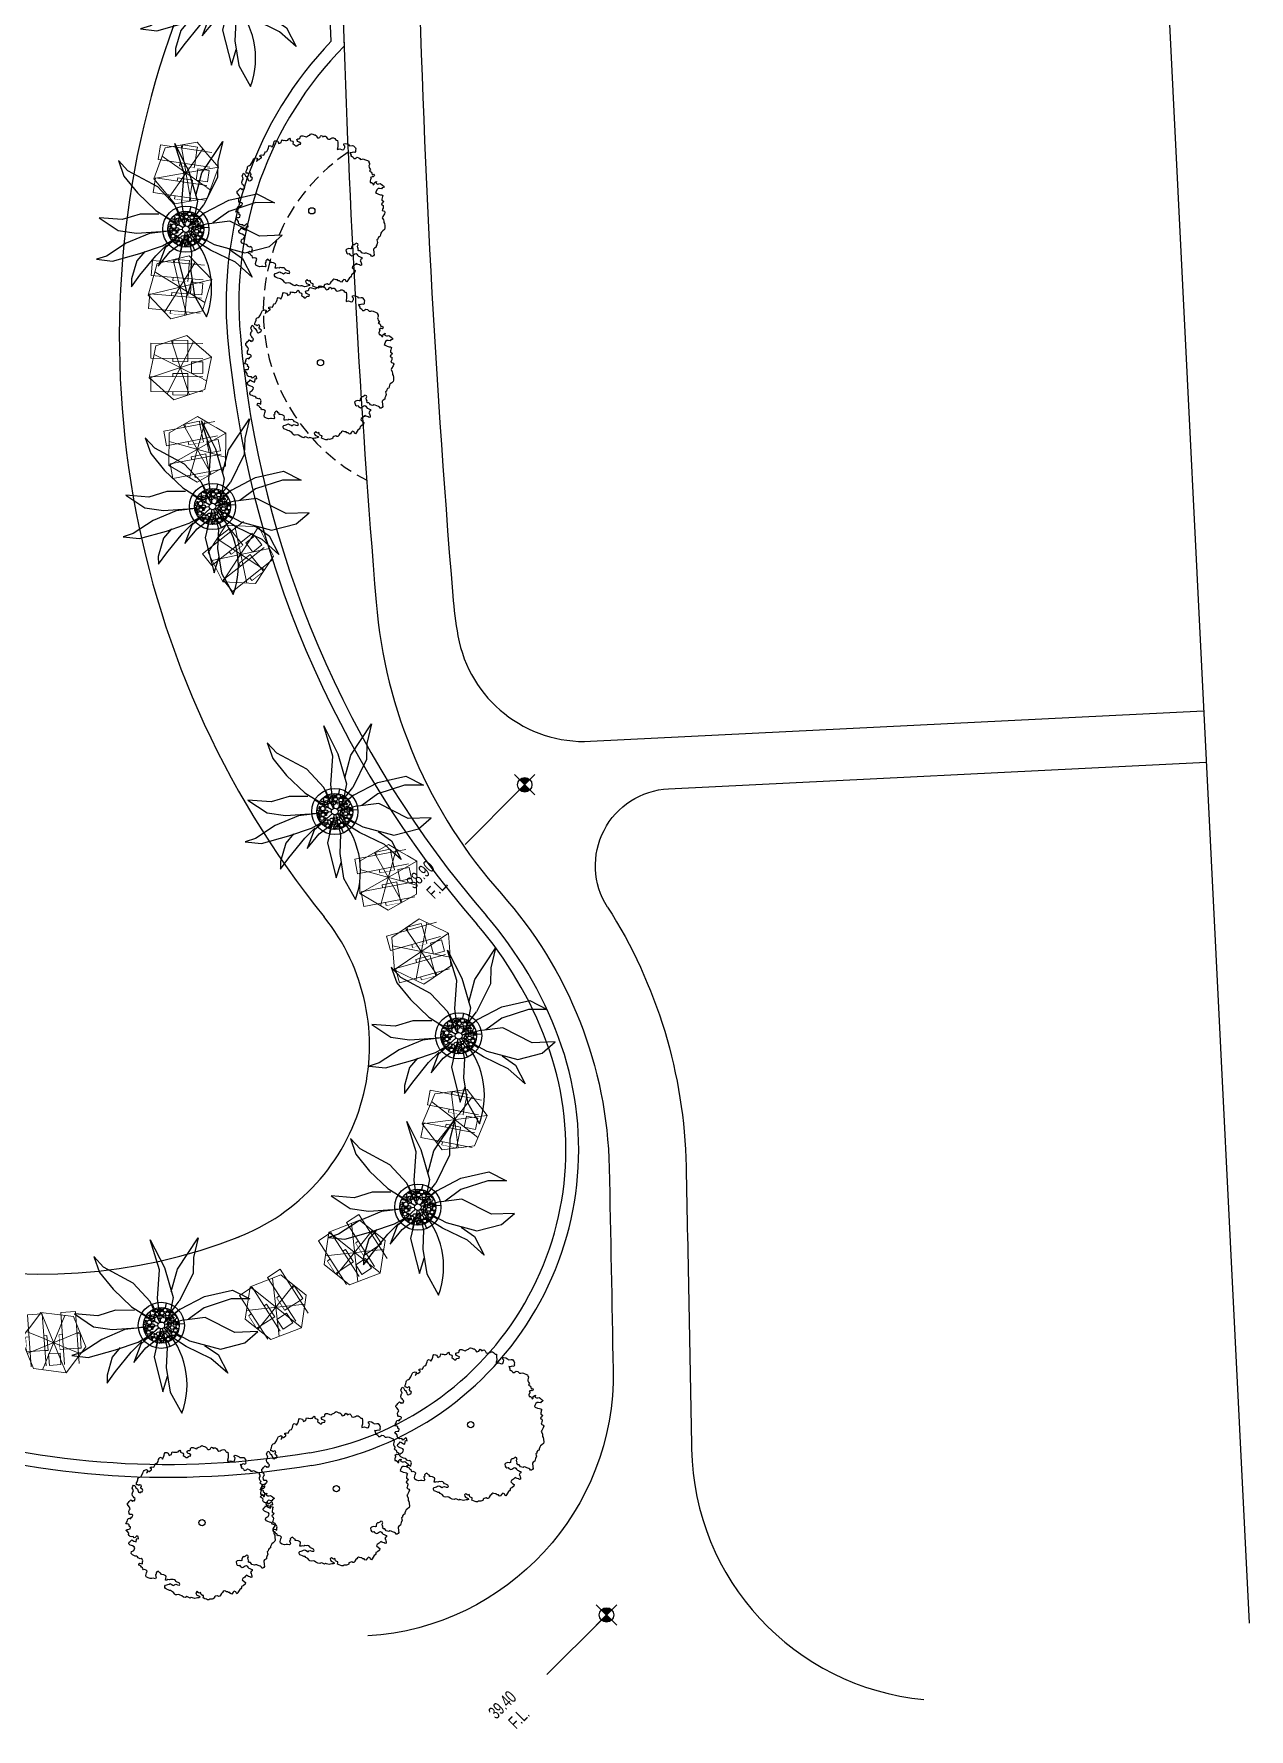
# Model space of a CAD drawing. Extents: x 309418 to 1212698, y 3438380 to 6877191.
# Drawn here: x 606459.2 to 606506.6, y 3438816.3 to 3438882.4 of the extents above; entities that cross this region are included whole.
import ezdxf
from ezdxf.enums import TextEntityAlignment as Align

# ---------------------------------------------------------------- set-up
doc = ezdxf.new("R2010")
doc.units = 0
doc.header["$MEASUREMENT"] = 0
doc.set_wipeout_variables(frame=1)
doc.linetypes.add('DASHED', pattern=[0.75, 0.5, -0.25])
for name, color, linetype in [('CR-GL$0$CR-SW', 4, 'Continuous'), ('Draft _ Lines', 20, 'Continuous'), ('DRAFT LINES', 32, 'Continuous'), ('LA-GNRL-NOTES-Text-03', 240, 'Continuous'), ('LA-HARD-PAVE-HATCH-MARBLE-TYPE (PV - MT-BG-01-AN - RA- ∅ - 01)', 227, 'Continuous'), ('LA-HARD-PAVE-HATCH-WOOD-TYPE( PV - WO-DW-01-∅ - ∅-∅ - 04)', 17, 'Continuous'), ('LA-HARD-PAVE-LINE-01', 30, 'Continuous'), ('LA-PLNT-PALMS', 251, 'Continuous'), ('LA-PLNT-TREE-TRUNK', 52, 'Continuous'), ('LA-RC WALL', 5, 'Continuous'), ('Tree-Delonix regia', 71, 'Continuous')]:
    doc.layers.add(name, color=color, linetype=linetype)
doc.layers.add('HW-LA-SF-LOUNGE CHAIRS', color=215, linetype='Continuous', lineweight=0)
doc.layers.add('L-CON-SF-CABANA', color=215, linetype='Continuous', lineweight=0)
doc.layers.add('LA-GRAD-Spot Levels', color=7, linetype='Continuous', true_color=0xa50029)
doc.styles.add('TXT- (3)', font='gh-general font.shx', dxfattribs={"width": 0.7})

# ---------------------------------------------------------------- blocks, each defined once
blk = doc.blocks.new('Lounge 1')
at = {"lineweight": 13, "extrusion": (0, 0, -1)}
blk.add_line((0.411, 1.439), (0.411, 0.859), dxfattribs=at)
blk.add_wipeout([(0.29, 0.859), (0.29, 0), (-0.29, 0), (-0.29, 0.859), (-0.411, 0.859), (-0.411, 1.439), (-0.29, 1.439), (-0.29, 2.03), (0.29, 2.03), (0.29, 1.439), (0.411, 1.439), (0.411, 0.859)])
at = {"extrusion": (0, 0, -1)}
for p, q in [((-0.29, 2.03), (-0.29, 0)), ((0.29, 2.03), (0.29, 0)), ((0.29, 0), (-0.29, 0))]:
    blk.add_line(p, q, dxfattribs=at)
at = {"lineweight": 13, "extrusion": (0, 0, -1)}
for p, q in [((-0.29, 1.439), (-0.411, 1.439)), ((-0.411, 1.439), (-0.411, 0.859)), ((0.411, 1.439), (0.29, 1.439)), ((-0.29, 0.859), (-0.411, 0.859)), ((0.411, 0.859), (0.29, 0.859))]:
    blk.add_line(p, q, dxfattribs=at)
blk.add_lwpolyline([(0.29, 1.439), (-0.29, 1.439)])
blk = doc.blocks.new('umbrella')
blk.add_lwpolyline([(-0.328, 1.236), (-1.23, 0.331), (-0.897, -0.902), (0.338, -1.231), (1.239, -0.326), (0.907, 0.907)], close=True)
for points in [[(0.329, -1.229), (-0.331, 1.235)], [(1.074, 0.287), (-1.064, -0.282)]]:
    blk.add_lwpolyline(points)
at = {"layer": 'L-CON-SF-CABANA', "extrusion": (0, 0, -1)}
for p, q in [((0.575, 0.995), (-0.571, -0.989)), ((-0.987, 0.575), (0.996, -0.57))]:
    blk.add_line(p, q, dxfattribs=at)
blk = doc.blocks.new('LA-SIDE TABLE-0')
at = {"layer": 'HW-LA-SF-LOUNGE CHAIRS'}
blk.add_lwpolyline([(-0.161, 0.157), (0.161, -0.157), (-0.153, -0.479), (-0.475, -0.166)], close=True, dxfattribs=at)
blk = doc.blocks.new('*U468')
at = {"layer": 'HW-LA-SF-LOUNGE CHAIRS', "rotation": 86.93205961759354}
for p in [(1.189, 0.589), (1.119, -0.709)]:
    blk.add_blockref('Lounge 1', p, dxfattribs=at)
at = {"rotation": 131.1423314567318}
blk.add_blockref('LA-SIDE TABLE-0', (-0.873, 0.049), dxfattribs=at)
at = {"layer": 'HW-LA-SF-LOUNGE CHAIRS', "rotation": 90.44105289541272}
blk.add_blockref('umbrella', (0.006, 0.002), dxfattribs=at)
blk = doc.blocks.new('*U469')
at = {"layer": 'HW-LA-SF-LOUNGE CHAIRS', "rotation": 115.6356409166913}
blk.add_blockref('Lounge 1', (0.76, 1.088), dxfattribs=at)
blk.add_blockref('Lounge 1', (1.322, -0.084), dxfattribs=at)
at = {"rotation": 159.8459127558296}
blk.add_blockref('LA-SIDE TABLE-0', (-0.789, -0.377), dxfattribs=at)
at = {"layer": 'HW-LA-SF-LOUNGE CHAIRS', "rotation": 119.1446341945105}
blk.add_blockref('umbrella', (0.005, 0.004), dxfattribs=at)
blk = doc.blocks.new('*U470')
at = {"layer": 'HW-LA-SF-LOUNGE CHAIRS', "rotation": 115.6356409166913}
blk.add_blockref('Lounge 1', (0.76, 1.088), dxfattribs=at)
blk.add_blockref('Lounge 1', (1.322, -0.084), dxfattribs=at)
at = {"rotation": 159.8459127558296}
blk.add_blockref('LA-SIDE TABLE-0', (-0.789, -0.377), dxfattribs=at)
at = {"layer": 'HW-LA-SF-LOUNGE CHAIRS', "rotation": 119.1446341945105}
blk.add_blockref('umbrella', (0.005, 0.004), dxfattribs=at)
blk = doc.blocks.new('*U473')
at = {"layer": 'HW-LA-SF-LOUNGE CHAIRS', "rotation": 183.8388536765383}
for p in [(-0.728, 1.109), (0.569, 1.196)]:
    blk.add_blockref('Lounge 1', p, dxfattribs=at)
at = {"rotation": 228.0491255156765}
blk.add_blockref('LA-SIDE TABLE-0', (0.057, -0.873), dxfattribs=at)
at = {"layer": 'HW-LA-SF-LOUNGE CHAIRS', "rotation": 187.3478469543574}
blk.add_blockref('umbrella', (-0.002, 0.006), dxfattribs=at)
blk = doc.blocks.new('*U475')
at = {"layer": 'HW-LA-SF-LOUNGE CHAIRS', "rotation": 167.9711719905182}
blk.add_blockref('Lounge 1', (-0.397, 1.266), dxfattribs=at)
blk.add_blockref('Lounge 1', (0.875, 0.995), dxfattribs=at)
at = {"rotation": 212.1814438296564}
blk.add_blockref('LA-SIDE TABLE-0', (-0.184, -0.855), dxfattribs=at)
at = {"layer": 'HW-LA-SF-LOUNGE CHAIRS', "rotation": 171.4801652683373}
blk.add_blockref('umbrella', (-0.001, 0.006), dxfattribs=at)
blk = doc.blocks.new('*U476')
at = {"layer": 'HW-LA-SF-LOUNGE CHAIRS', "rotation": 188.4490214239749}
blk.add_blockref('Lounge 1', (-0.815, 1.047), dxfattribs=at)
blk.add_blockref('Lounge 1', (0.471, 1.238), dxfattribs=at)
at = {"rotation": 232.6592932631131}
blk.add_blockref('LA-SIDE TABLE-0', (0.127, -0.865), dxfattribs=at)
at = {"layer": 'HW-LA-SF-LOUNGE CHAIRS', "rotation": 191.9580147017941}
blk.add_blockref('umbrella', (-0.003, 0.006), dxfattribs=at)
blk = doc.blocks.new('*U477')
at = {"layer": 'HW-LA-SF-LOUNGE CHAIRS', "rotation": 161.7022054755945}
blk.add_blockref('Lounge 1', (-0.256, 1.302), dxfattribs=at)
blk.add_blockref('Lounge 1', (0.978, 0.894), dxfattribs=at)
at = {"rotation": 205.9124773147327}
blk.add_blockref('LA-SIDE TABLE-0', (-0.276, -0.83), dxfattribs=at)
at = {"layer": 'HW-LA-SF-LOUNGE CHAIRS', "rotation": 165.2111987534137}
blk.add_blockref('umbrella', (0, 0.006), dxfattribs=at)
blk = doc.blocks.new('GH-B-LA-PL-PALM')
for p, q in [((-1.517, 2.964), (-2.174, 3.082)), ((-2.174, 3.082), (-1.583, 2.408)), ((-0.725, 2.373), (-1.517, 2.964)), ((-2.808, 1.298), (-2.97, 2.047)), ((-2.97, 2.047), (-2.513, 1.474)), ((-1.583, 2.408), (-1.319, 1.141)), ((-0.226, 1.232), (-0.725, 2.373)), ((-2.513, 1.474), (-1.587, 0.875)), ((-1.933, 0.598), (-2.808, 1.298)), ((-1.587, 0.875), (-0.851, 0.675)), ((-1.319, 1.141), (-0.653, 0.504)), ((-0.022, 0.123), (-0.226, 1.232)), ((-0.955, 0.175), (-1.933, 0.598)), ((-0.955, 0.175), (-0.123, 0.023)), ((-0.653, 0.504), (-0.099, 0.076)), ((-0.585, -0.034), (-1.172, -0.045)), ((0.206, -1.184), (0.662, -1.757)), ((0.662, -1.757), (1.267, -2.163)), ((1.267, -2.163), (1.777, -2.915))]:
    blk.add_line(p, q)
for points in [[(-0.451, 1.808), (-0.499, 2.44), (-0.17, 3.188), (-0.209, 2.316), (0.031, 1.265), (0.106, 0.609)], [(0.075, 0.1), (0.543, 0.728), (1.155, 1.179), (1.809, 1.901), (2.162, 2.778)], [(0.112, 0.054), (1.131, 0.546), (1.977, 1.672), (1.392, 1.44)], [(-0.085, -0.091), (-0.721, -0.772), (-1.64, -1.411), (-2.332, -2.431), (-1.827, -1.319), (-1.132, -0.325), (-0.476, 0.023), (-0.125, 0.006)], [(0.484, -0.064), (1.072, -0.167), (1.803, 0.069), (1.06, 0.076), (0.462, 0.223)], [(-1.27, -0.522), (-2.104, -0.891), (-3.563, -1.025), (-2.852, -0.688), (-2.355, -0.309), (-1.172, -0.045)], [(-0.056, -0.112), (-0.459, -0.92), (-0.598, -1.887), (-0.356, -3.184), (-0.437, -3.729), (-0.092, -3.173), (0.082, -2.348), (0.165, -1.363), (0.015, -0.124)], [(0.089, -0.087), (1.018, -0.999), (1.885, -1.46), (2.766, -1.745), (3.106, -1.976), (2.762, -1.439), (1.868, -0.796), (1.076, -0.298), (0.553, -0.094), (0.123, -0.021)], [(1.682, -0.703), (2.163, -0.713), (2.841, -0.428), (3.079, -0.234), (2.524, -0.261), (1.55, -0.256), (0.968, -0.194)], [(1.777, -2.915), (1.7, -2.02), (1.329, -1.394), (0.682, -0.702)]]:
    blk.add_lwpolyline(points)
blk.add_arc((3.175, -0.24), 3.184, 108.55511, 173.42729)
at = {"layer": 'LA-PLNT-TREE-TRUNK'}
blk.add_circle((0, 0), 0.131, dxfattribs=at)
blk = doc.blocks.new('GH-B-LA-HD-FURN-Tree-Pit-140-C2')
blk.add_wipeout([(-0.285, 0.639), (-0.331, 0.617), (-0.371, 0.593), (-0.464, 0.524), (-0.509, 0.48), (-0.547, 0.437), (-0.566, 0.411), (-0.593, 0.373), (-0.614, 0.337), (-0.643, 0.276), (-0.665, 0.22), (-0.683, 0.154), (-0.692, 0.107), (-0.698, 0.047), (-0.7, 0.008), (-0.7, -0.016), (-0.696, -0.075), (-0.684, -0.149), (-0.657, -0.241), (-0.632, -0.301), (-0.605, -0.352), (-0.578, -0.395), (-0.516, -0.473), (-0.43, -0.552), (-0.377, -0.59), (-0.308, -0.629), (-0.192, -0.673), (-0.137, -0.686), (-0.026, -0.7), (0.028, -0.699), (0.16, -0.681), (0.232, -0.66), (0.287, -0.638), (0.411, -0.567), (0.473, -0.516), (0.517, -0.472), (0.565, -0.413), (0.608, -0.346), (0.66, -0.234), (0.679, -0.17), (0.695, -0.08), (0.699, 0.027), (0.674, 0.189), (0.649, 0.262), (0.618, 0.329), (0.576, 0.398), (0.529, 0.458), (0.47, 0.518), (0.414, 0.565), (0.336, 0.614), (0.277, 0.643), (0.234, 0.66), (0.176, 0.677), (0.135, 0.687), (0.1, 0.693), (0.045, 0.699), (0.004, 0.7), (-0.03, 0.699), (-0.071, 0.696), (-0.096, 0.693), (-0.124, 0.689), (-0.195, 0.672)])
at = {"linetype": 'Continuous', "ltscale": 7}
blk.add_circle((0, 0), 0.7, dxfattribs=at)
for centre, radius in [((0, 0), 0.7), ((-0.592, 0.009, 0), 0.0312), ((-0.526, 0.216, 0), 0.0751), ((-0.542, 0.345, 0), 0.0312), ((-0.482, 0.387, 0), 0.0312), ((-0.442, 0.118, 0), 0.0312), ((-0.432, -0.011, 0), 0.0312), ((-0.385, 0.277, 0), 0.0744), ((-0.38, 0.429, 0), 0.0489), ((-0.345, 0.538, 0), 0.0489), ((-0.319, 0.363, 0), 0.0312), ((-0.319, 0.189, 0), 0.0312), ((-0.223, 0.255, 0), 0.0751), ((-0.203, 0.436, 0), 0.0864), ((-0.239, 0.566, 0), 0.0312), ((-0.106, 0.624, 0), 0.0312), ((-0.046, 0.394, 0), 0.0751), ((-0.067, 0.526, 0), 0.0489), ((0.025, 0.561, 0), 0.0312), ((0.091, 0.494, 0), 0.0489), ((0.075, 0.397, 0), 0.0312), ((0.163, 0.33, 0), 0.0312), ((0.221, 0.245, 0), 0.0744), ((0.226, 0.418, 0), 0.0751), ((0.247, 0.56, 0), 0.0312), ((0.336, -0.05, 0), 0.0744), ((0.328, 0.519, 0), 0.0489), ((0.314, 0.186, 0), 0.0312), ((0.342, 0.102, 0), 0.0489), ((0.39, 0.277, 0), 0.0744), ((0.396, 0.429, 0), 0.0489), ((0.498, 0.095, 0), 0.0751), ((0.498, -0.073, 0), 0.0751), ((0.48, 0.346, 0), 0.0312), ((0.553, 0.255, 0), 0.0751), ((0.602, 0.143, 0), 0.0312), ((-0.664, -0.034, 0), 0.0312), ((-0.602, -0.135, 0), 0.0744), ((-0.523, -0.055, 0), 0.0312), ((-0.508, -0.414, 0), 0.0312), ((-0.505, -0.182, 0), 0.0312), ((-0.43, -0.174, 0), 0.0312), ((-0.406, -0.372, 0), 0.0489), ((-0.386, -0.273, 0), 0.0489), ((-0.327, -0.118, 0), 0.0744), ((-0.345, -0.437, 0), 0.0312), ((-0.285, -0.24, 0), 0.0489), ((-0.249, -0.546, 0), 0.0751), ((-0.229, -0.365, 0), 0.0864), ((-0.214, -0.155, 0), 0.0312), ((-0.175, -0.631, 0), 0.0312), ((-0.144, -0.505, 0), 0.0312), ((-0.11, -0.277, 0), 0.0489), ((-0.086, -0.557, 0), 0.0489), ((0.043, -0.574, 0), 0.0751), ((0.028, -0.318, 0), 0.0489), ((0.011, -0.474, 0), 0.0312), ((0.01, -0.669, 0), 0.0312), ((0.049, -0.404, 0), 0.0312), ((0.112, -0.242, 0), 0.0489), ((0.195, -0.556, 0), 0.0744), ((0.2, -0.382, 0), 0.0751), ((0.184, -0.17, 0), 0.0312), ((0.211, -0.253, 0), 0.0489), ((0.255, -0.157, 0), 0.0312), ((0.274, -0.477, 0), 0.0312), ((0.346, -0.263, 0), 0.0489), ((0.37, -0.372, 0), 0.0489), ((0.384, -0.154, 0), 0.0312), ((0.454, -0.455, 0), 0.0312), ((0.456, -0.261, 0), 0.0312), ((0.521, -0.179, 0), 0.0312)]:
    blk.add_circle(centre, radius)
for centre, radius, start, end in [((-0.141, 0.712, 0), 0.0489, 225.13359, 337.31896), ((0.053, 0.676, 0), 0.0744, 161.29619, 9.73208), ((0.228, 0.639, 0), 0.0312, 117.36186, 23.37918), ((-0.738, 0.073, 0), 0.0751, 300.56995, 48.13189), ((-0.667, 0.152, 0), 0.0312, 228.25091, 106.0031), ((-0.703, 0.259, 0), 0.0489, 338.95156, 340.5973), ((-0.617, 0.292, 0), 0.0312, 212.38699, 96.93294), ((-0.532, 0.493, 0), 0.0744, 249.8969, 24.44616), ((0.491, 0.534, 0), 0.0312, 191.31199, 263.52729), ((0.572, 0.436, 0), 0.0864, 143.86727, 290.7577), ((0.676, 0.067, 0), 0.0751, 82.37222, 288.96734), ((-0.683, -0.259, 0), 0.0489, 330.55443, 70.90521), ((-0.558, -0.308, 0), 0.0744, 243.04684, 174.73742), ((-0.568, -0.456, 0), 0.0312, 13.63317, 63.92155), ((-0.411, -0.524, 0), 0.0744, 297.59757, 166.13286), ((-0.345, -0.612, 0), 0.0312, 335.79609, 145.33578), ((-0.126, -0.734, 0), 0.0751, 29.1719, 131.34724), ((0.145, -0.71, 0), 0.0751, 33.568, 169.58741), ((0.364, -0.524, 0), 0.0744, 340.2974, 269.33505), ((0.527, -0.546, 0), 0.0751, 97.23348, 170.67419), ((0.547, -0.365, 0), 0.0864, 29.69595, 262.86872), ((0.661, -0.083, 0), 0.0489, 40.76282, 304.86097), ((0.672, -0.262, 0), 0.0489, 95.69847, 221.74846), ((0.664, -0.168, 0), 0.0312, 47.4763, 284.07386), ((0.73, -0.03, 0), 0.0312, 164.22546, 190.99296)]:
    blk.add_arc(centre, radius, start, end)
blk = doc.blocks.new('P200')
blk.add_lwpolyline([(0, -0.1), (0, 0.1)])
blk = doc.blocks.new('COARSE GRAVEL')
blk.add_wipeout([(0.677, 0.593), (0.693, 0.574), (0.693, 0.574), (0.73, 0.527), (0.758, 0.485), (0.793, 0.425), (0.81, 0.393), (0.831, 0.346), (0.85, 0.297), (0.867, 0.242), (0.883, 0.174), (0.894, 0.105), (0.899, 0.041), (0.9, -0.016), (0.898, -0.066), (0.892, -0.123), (0.88, -0.186), (0.867, -0.24), (0.848, -0.301), (0.82, -0.372), (0.79, -0.431), (0.757, -0.487), (0.72, -0.54), (0.681, -0.589), (0.641, -0.632), (0.605, -0.666), (0.579, -0.689), (0.53, -0.728), (0.477, -0.763), (0.444, -0.783), (0.404, -0.804), (0.374, -0.819), (0.305, -0.847), (0.25, -0.865), (0.153, -0.887), (0.088, -0.896), (0.02, -0.9), (-0.062, -0.898), (-0.179, -0.882), (-0.241, -0.867), (-0.295, -0.85), (-0.358, -0.826), (-0.43, -0.791), (-0.464, -0.771), (-0.526, -0.731), (-0.571, -0.696), (-0.616, -0.656), (-0.68, -0.59), (-0.714, -0.548), (-0.748, -0.5), (-0.791, -0.43), (-0.832, -0.343), (-0.866, -0.245), (-0.889, -0.14), (-0.899, -0.041), (-0.897, 0.077), (-0.881, 0.186), (-0.856, 0.277), (-0.839, 0.326), (-0.811, 0.39), (-0.778, 0.452), (-0.742, 0.509), (-0.702, 0.563), (-0.651, 0.621), (-0.592, 0.678), (-0.491, 0.754), (-0.4, 0.806), (-0.329, 0.838), (-0.192, 0.879), (-0.105, 0.894), (0.013, 0.9), (0.085, 0.896), (0.203, 0.877), (0.251, 0.864), (0.353, 0.828), (0.407, 0.803), (0.424, 0.794), (0.47, 0.768), (0.49, 0.755), (0.524, 0.732), (0.558, 0.706), (0.616, 0.656), (0.651, 0.622)])
at = {"rotation": 45.00000000604048}
blk.add_blockref('GH-B-LA-HD-FURN-Tree-Pit-140-C2', (0, 0), dxfattribs=at)
at = {"layer": 'LA-HARD-PAVE-HATCH-WOOD-TYPE( PV - WO-DW-01-∅ - ∅-∅ - 04)'}
blk.add_circle((0, 0), 0.9, dxfattribs=at)
at = {"layer": 'LA-HARD-PAVE-LINE-01'}
blk.add_circle((0, 0), 0.7, dxfattribs=at)
at = {"layer": 'LA-HARD-PAVE-HATCH-WOOD-TYPE( PV - WO-DW-01-∅ - ∅-∅ - 04)'}
for p, rotation in [((-0.24, 0.763), 197.4295865630063), ((0.252, 0.759), 161.6197243753375), ((-0.8, 0.013), 269.0493109383438), ((-0.641, 0.479), 233.239448750675), ((0.649, 0.468), 125.8098621876688), ((-0.656, -0.457), 304.8591731260126), ((-0.265, -0.755), 340.6690353136814), ((0.633, -0.489), 52.28875968901892), ((0.8, -0.027), 88.09862187668766), ((0.227, -0.767), 16.47889750135008)]:
    blk.add_blockref('P200', p, dxfattribs=dict(at, rotation=rotation))
blk = doc.blocks.new('*U27')
for points in [[(0, -0.00113, -0.414214), (-0.00113, 0), (0, 0)], [(0, 0.00113, -0.414214), (0.00113, 0), (0, 0)]]:
    blk.add_hatch(color=256).paths.add_polyline_path(points)
for p, q in [((-0.01314, 0), (-0.00113, 0)), ((-0.00225, 0), (0.00225, 0)), ((0, 0.00225), (0, -0.00225))]:
    blk.add_line(p, q)
blk.add_circle((0, 0), 0.00113)
at = {"layer": 'LA-GNRL-NOTES-Text-03', "style": 'TXT- (3)', "width": 0.7}
blk.add_attdef('LEVEL', text='', height=0.002, dxfattribs=at).set_placement((-0.00713, -0.00038), align=Align.BOTTOM_CENTER)
blk.add_attdef('TYPE', text='', height=0.002, dxfattribs=at).set_placement((-0.00713, -0.00042), align=Align.TOP_CENTER)
blk = doc.blocks.new('*U387')
at = {"layer": 'HW-LA-SF-LOUNGE CHAIRS', "rotation": 172.6805753243482}
blk.add_blockref('Lounge 1', (-0.499, 1.229), dxfattribs=at)
blk.add_blockref('Lounge 1', (0.79, 1.064), dxfattribs=at)
at = {"rotation": 216.8908471634864}
blk.add_blockref('LA-SIDE TABLE-0', (-0.113, -0.867), dxfattribs=at)
at = {"layer": 'HW-LA-SF-LOUNGE CHAIRS', "rotation": 176.1895686021674}
blk.add_blockref('umbrella', (-0.001, 0.006), dxfattribs=at)
blk = doc.blocks.new('*U388')
at = {"layer": 'HW-LA-SF-LOUNGE CHAIRS', "rotation": 183.8388536765383}
for p in [(-0.728, 1.109), (0.569, 1.196)]:
    blk.add_blockref('Lounge 1', p, dxfattribs=at)
at = {"rotation": 228.0491255156765}
blk.add_blockref('LA-SIDE TABLE-0', (0.057, -0.873), dxfattribs=at)
at = {"layer": 'HW-LA-SF-LOUNGE CHAIRS', "rotation": 187.3478469543574}
blk.add_blockref('umbrella', (-0.002, 0.006), dxfattribs=at)
blk = doc.blocks.new('*U389')
at = {"layer": 'HW-LA-SF-LOUNGE CHAIRS', "rotation": 211.1645754091334}
blk.add_blockref('Lounge 1', (-1.156, 0.651), dxfattribs=at)
blk.add_blockref('Lounge 1', (-0.043, 1.324), dxfattribs=at)
at = {"rotation": 255.3748472482717}
blk.add_blockref('LA-SIDE TABLE-0', (0.451, -0.749), dxfattribs=at)
at = {"layer": 'HW-LA-SF-LOUNGE CHAIRS', "rotation": 214.6735686869526}
blk.add_blockref('umbrella', (-0.005, 0.004), dxfattribs=at)
blk = doc.blocks.new('*U390')
at = {"layer": 'HW-LA-SF-LOUNGE CHAIRS', "rotation": 164.3469594170961}
blk.add_blockref('Lounge 1', (-0.316, 1.289), dxfattribs=at)
blk.add_blockref('Lounge 1', (0.936, 0.938), dxfattribs=at)
at = {"rotation": 208.5572312562343}
blk.add_blockref('LA-SIDE TABLE-0', (-0.238, -0.842), dxfattribs=at)
at = {"layer": 'HW-LA-SF-LOUNGE CHAIRS', "rotation": 167.8559526949152}
blk.add_blockref('umbrella', (0, 0.006), dxfattribs=at)
blk = doc.blocks.new('Delonix regia')
at = {"linetype": 'Continuous'}
blk.add_lwpolyline([(2.746, -0.535), (2.736, -0.575), (2.722, -0.616), (2.664, -0.605), (2.668, -0.648), (2.68, -0.697), (2.659, -0.734), (2.623, -0.79), (2.679, -0.804), (2.666, -0.866), (2.599, -0.87), (2.571, -0.833), (2.505, -0.801), (2.5, -0.85), (2.456, -0.861), (2.399, -0.882), (2.358, -0.933), (2.388, -0.966), (2.392, -1.03), (2.362, -1.086), (2.408, -1.09), (2.458, -1.056), (2.512, -1.06), (2.55, -1.08), (2.55, -1.08), (2.55, -1.08), (2.486, -1.111), (2.507, -1.185), (2.541, -1.221), (2.585, -1.246), (2.588, -1.292), (2.596, -1.351), (2.604, -1.444), (2.555, -1.441), (2.514, -1.423), (2.467, -1.426), (2.422, -1.361), (2.392, -1.317), (2.321, -1.31), (2.249, -1.337), (2.204, -1.346), (2.208, -1.393), (2.239, -1.477), (2.272, -1.547), (2.302, -1.59), (2.312, -1.635), (2.27, -1.65), (2.232, -1.678), (2.186, -1.702), (2.151, -1.736), (2.166, -1.812), (2.1, -1.837), (2.038, -1.819), (2.019, -1.86), (2.035, -1.902), (1.996, -1.944), (1.958, -1.972), (1.91, -1.99), (1.87, -2.012), (1.902, -2.096), (1.885, -2.143), (1.825, -2.166), (1.71, -2.188), (1.662, -2.206), (1.629, -2.3), (1.596, -2.34), (1.56, -2.374), (1.55, -2.419), (1.503, -2.477), (1.425, -2.561), (1.385, -2.583), (1.299, -2.574), (1.226, -2.56), (1.175, -2.572), (1.118, -2.601), (1.074, -2.631), (1.024, -2.608), (0.972, -2.614), (0.928, -2.644), (0.877, -2.635), (0.846, -2.681), (0.827, -2.722), (0.737, -2.756), (0.695, -2.772), (0.652, -2.802), (0.576, -2.782), (0.529, -2.786), (0.431, -2.891), (0.385, -2.949), (0.34, -2.959), (0.295, -2.948), (0.268, -2.911), (0.284, -2.864), (0.274, -2.819), (0.248, -2.747), (0.225, -2.687), (0.197, -2.649), (0.156, -2.631), (0.132, -2.585), (0.108, -2.539), (0.119, -2.494), (0.127, -2.443), (0.093, -2.407), (0.09, -2.361), (0.132, -2.345), (0.149, -2.298), (0.191, -2.248), (0.24, -2.23), (0.264, -2.186), (0.236, -2.128), (0.181, -2.128), (0.134, -2.112), (0.106, -2.074), (0.054, -2.08), (-0.004, -2.109), (-0.04, -2.142), (-0.077, -2.115), (-0.112, -2.06), (-0.176, -2.015), (-0.231, -2.015), (-0.275, -2.08), (-0.292, -2.127), (-0.282, -2.171), (-0.237, -2.202), (-0.255, -2.243), (-0.236, -2.332), (-0.193, -2.357), (-0.147, -2.367), (-0.102, -2.378), (-0.061, -2.397), (-0.058, -2.443), (-0.068, -2.488), (-0.076, -2.539), (-0.055, -2.579), (-0.043, -2.629), (-0.027, -2.672), (-0.063, -2.705), (-0.108, -2.695), (-0.158, -2.707), (-0.169, -2.752), (-0.196, -2.789), (-0.214, -2.83), (-0.25, -2.864), (-0.291, -2.845), (-0.295, -2.799), (-0.319, -2.753), (-0.334, -2.711), (-0.346, -2.661), (-0.393, -2.664), (-0.442, -2.662), (-0.532, -2.641), (-0.58, -2.659), (-0.585, -2.756), (-0.574, -2.821), (-0.63, -2.855), (-0.732, -2.839), (-0.793, -2.82), (-0.837, -2.85), (-0.881, -2.86), (-0.929, -2.844), (-1.068, -2.875), (-1.12, -2.881), (-1.124, -2.834), (-1.099, -2.791), (-1.122, -2.731), (-1.179, -2.725), (-1.272, -2.732), (-1.287, -2.69), (-1.279, -2.639), (-1.313, -2.603), (-1.31, -2.555), (-1.344, -2.519), (-1.36, -2.477), (-1.382, -2.437), (-1.427, -2.427), (-1.471, -2.436), (-1.524, -2.422), (-1.601, -2.437), (-1.651, -2.449), (-1.691, -2.416), (-1.695, -2.369), (-1.764, -2.326), (-1.764, -2.326), (-1.808, -2.312), (-1.842, -2.34), (-1.892, -2.329), (-1.931, -2.305), (-1.966, -2.273), (-1.994, -2.238), (-2.044, -2.226), (-2.072, -2.191), (-2.089, -2.145), (-2.112, -2.085), (-2.136, -2.019), (-2.092, -1.995), (-2.057, -1.967), (-2.079, -1.929), (-2.092, -1.874), (-2.071, -1.828), (-2.048, -1.789), (-2.098, -1.777), (-2.108, -1.728), (-2.099, -1.672), (-2.182, -1.673), (-2.205, -1.712), (-2.226, -1.757), (-2.187, -1.864), (-2.201, -1.907), (-2.246, -1.886), (-2.281, -1.853), (-2.323, -1.824), (-2.373, -1.789), (-2.415, -1.699), (-2.436, -1.662), (-2.479, -1.647), (-2.511, -1.561), (-2.531, -1.508), (-2.588, -1.499), (-2.628, -1.431), (-2.645, -1.346), (-2.663, -1.277), (-2.68, -1.231), (-2.745, -1.179), (-2.773, -1.144), (-2.774, -1.1), (-2.759, -1.018), (-2.776, -0.934), (-2.777, -0.889), (-2.808, -0.847), (-2.828, -0.794), (-2.852, -0.728), (-2.861, -0.685), (-2.849, -0.636), (-2.807, -0.605), (-2.765, -0.597), (-2.724, -0.627), (-2.685, -0.65), (-2.639, -0.671), (-2.594, -0.692), (-2.585, -0.734), (-2.567, -0.803), (-2.559, -0.845), (-2.512, -0.85), (-2.466, -0.871), (-2.441, -0.937), (-2.397, -0.996), (-2.354, -0.988), (-2.336, -0.936), (-2.366, -0.856), (-2.385, -0.803), (-2.371, -0.76), (-2.375, -0.709), (-2.399, -0.665), (-2.434, -0.632), (-2.465, -0.591), (-2.51, -0.57), (-2.537, -0.519), (-2.582, -0.498), (-2.611, -0.464), (-2.558, -0.421), (-2.507, -0.395), (-2.484, -0.356), (-2.507, -0.274), (-2.545, -0.212), (-2.573, -0.178), (-2.539, -0.149), (-2.556, -0.103), (-2.551, -0.056), (-2.552, -0.011), (-2.602, 0.001), (-2.656, 0.003), (-2.686, -0.038), (-2.733, -0.033), (-2.767, -0.083), (-2.788, -0.129), (-2.846, -0.136), (-2.889, -0.061), (-2.924, -0.028), (-2.98, 0.019), (-3.016, 0.096), (-3.039, 0.178), (-2.996, 0.225), (-2.908, 0.273), (-2.844, 0.304), (-2.832, 0.354), (-2.864, 0.418), (-2.903, 0.441), (-2.888, 0.484), (-2.865, 0.523), (-2.882, 0.569), (-2.882, 0.569), (-2.865, 0.616), (-2.877, 0.66), (-2.893, 0.702), (-2.854, 0.725), (-2.806, 0.726), (-2.782, 0.674), (-2.761, 0.629), (-2.698, 0.683), (-2.656, 0.699), (-2.634, 0.755), (-2.635, 0.807), (-2.674, 0.827), (-2.698, 0.905), (-2.69, 0.952), (-2.699, 1.001), (-2.729, 1.046), (-2.749, 1.1), (-2.765, 1.155), (-2.755, 1.22), (-2.691, 1.261), (-2.651, 1.246), (-2.601, 1.229), (-2.537, 1.244), (-2.493, 1.265), (-2.484, 1.312), (-2.502, 1.384), (-2.523, 1.428), (-2.54, 1.474), (-2.536, 1.545), (-2.484, 1.582), (-2.441, 1.572), (-2.396, 1.567), (-2.35, 1.571), (-2.336, 1.524), (-2.327, 1.475), (-2.313, 1.428), (-2.294, 1.387), (-2.215, 1.434), (-2.172, 1.459), (-2.143, 1.404), (-2.084, 1.479), (-2.097, 1.526), (-2.188, 1.536), (-2.232, 1.55), (-2.218, 1.616), (-2.27, 1.662), (-2.295, 1.705), (-2.297, 1.757), (-2.277, 1.799), (-2.236, 1.827), (-2.222, 1.907), (-2.236, 1.98), (-2.17, 1.978), (-2.117, 1.929), (-2.079, 1.899), (-2.018, 1.944), (-2.022, 2.003), (-1.982, 2.035), (-1.991, 2.084), (-2.011, 2.125), (-2.041, 2.157), (-1.986, 2.174), (-1.937, 2.183), (-1.898, 2.206), (-1.829, 2.232), (-1.785, 2.209), (-1.78, 2.159), (-1.701, 2.171), (-1.661, 2.155), (-1.614, 2.182), (-1.613, 2.225), (-1.642, 2.258), (-1.642, 2.258), (-1.667, 2.295), (-1.655, 2.339), (-1.596, 2.406), (-1.544, 2.42), (-1.5, 2.436), (-1.475, 2.491), (-1.461, 2.575), (-1.451, 2.624), (-1.402, 2.659), (-1.358, 2.647), (-1.315, 2.652), (-1.269, 2.652), (-1.222, 2.647), (-1.217, 2.604), (-1.229, 2.56), (-1.182, 2.555), (-1.157, 2.519), (-1.077, 2.56), (-1.077, 2.605), (-1.067, 2.654), (-1.067, 2.699), (-1.019, 2.768), (-0.941, 2.803), (-0.896, 2.803), (-0.863, 2.866), (-0.848, 2.917), (-0.779, 2.943), (-0.727, 2.956), (-0.709, 2.906), (-0.746, 2.825), (-0.741, 2.781), (-0.746, 2.734), (-0.777, 2.666), (-0.801, 2.623), (-0.774, 2.566), (-0.729, 2.566), (-0.689, 2.535), (-0.624, 2.559), (-0.609, 2.61), (-0.639, 2.644), (-0.606, 2.691), (-0.559, 2.702), (-0.529, 2.742), (-0.552, 2.79), (-0.606, 2.798), (-0.613, 2.846), (-0.642, 2.88), (-0.589, 2.934), (-0.538, 2.948), (-0.47, 2.979), (-0.434, 3.003), (-0.379, 3.007), (-0.338, 2.988), (-0.297, 2.97), (-0.202, 2.988), (-0.133, 3.014), (-0.083, 3.032), (-0.03, 3.041), (0.02, 3.014), (0.061, 2.996), (0.072, 2.949), (0.007, 2.913), (-0.043, 2.895), (0.009, 2.892), (0.054, 2.908), (0.075, 2.866), (0.141, 2.856), (0.19, 2.846), (0.224, 2.876), (0.194, 2.91), (0.237, 2.948), (0.281, 2.92), (0.326, 2.846), (0.425, 2.883), (0.475, 2.885), (0.52, 2.856), (0.596, 2.879), (0.664, 2.91), (0.711, 2.933), (0.76, 2.94), (0.792, 2.867), (0.777, 2.817), (0.865, 2.838), (0.943, 2.873), (0.999, 2.905), (1.042, 2.91), (1.084, 2.858), (1.101, 2.813), (1.084, 2.767), (1.062, 2.72), (1.108, 2.703), (1.151, 2.679), (1.209, 2.706), (1.251, 2.728), (1.268, 2.683), (1.303, 2.651), (1.327, 2.615), (1.327, 2.615), (1.357, 2.583), (1.398, 2.554), (1.447, 2.564), (1.496, 2.553), (1.491, 2.506), (1.456, 2.478), (1.491, 2.385), (1.477, 2.342), (1.433, 2.318), (1.443, 2.232), (1.44, 2.178), (1.475, 2.146), (1.538, 2.139), (1.583, 2.118), (1.611, 2.084), (1.655, 2.107), (1.637, 2.176), (1.617, 2.229), (1.629, 2.278), (1.661, 2.313), (1.704, 2.299), (1.738, 2.267), (1.788, 2.255), (1.823, 2.283), (1.883, 2.283), (1.923, 2.237), (1.957, 2.145), (1.981, 2.101), (2.028, 2.096), (2.078, 2.084), (2.119, 2.055), (2.163, 2.056), (2.206, 2.042), (2.226, 1.989), (2.246, 1.936), (2.274, 1.902), (2.278, 1.85), (2.257, 1.805), (2.252, 1.758), (2.287, 1.726), (2.325, 1.703), (2.372, 1.72), (2.416, 1.721), (2.434, 1.675), (2.419, 1.632), (2.471, 1.614), (2.506, 1.582), (2.508, 1.537), (2.479, 1.451), (2.497, 1.405), (2.538, 1.375), (2.583, 1.355), (2.626, 1.341), (2.67, 1.304), (2.683, 1.249), (2.671, 1.199), (2.673, 1.155), (2.701, 1.12), (2.643, 1.053), (2.544, 0.956), (2.469, 0.913), (2.435, 0.885), (2.476, 0.855), (2.517, 0.826), (2.548, 0.762), (2.566, 0.716), (2.604, 0.692), (2.684, 0.722), (2.732, 0.755), (2.734, 0.809), (2.766, 0.843), (2.812, 0.823), (2.843, 0.759), (2.866, 0.677), (2.861, 0.63), (2.942, 0.555), (2.97, 0.52), (2.958, 0.41), (2.935, 0.372), (2.891, 0.348), (2.859, 0.313), (2.812, 0.296), (2.786, 0.346), (2.745, 0.376), (2.7, 0.397), (2.676, 0.441), (2.651, 0.386), (2.637, 0.343), (2.602, 0.315), (2.626, 0.271), (2.63, 0.22), (2.612, 0.168), (2.646, 0.136), (2.689, 0.122), (2.739, 0.11), (2.77, 0.047), (2.771, 0.002), (2.766, -0.045), (2.803, -0.084), (2.849, -0.105), (2.869, -0.157), (2.913, -0.276), (2.93, -0.323), (2.9, -0.364), (2.886, -0.407), (2.845, -0.437), (2.799, -0.455), (2.766, -0.489)], close=True, dxfattribs=at)
blk.add_circle((0, 0), 0.122, dxfattribs=at)

msp = doc.modelspace()

# ---------------------------------------------------------------- linework, layer by layer
at = {"layer": 'CR-GL$0$CR-SW'}
msp.add_line((606501.59205, 3438921.67041), (606506.63878, 3438820.39608), dxfattribs=at)
at = {"layer": 'Draft _ Lines', "color": 114, "linetype": 'DASHED', "true_color": 0x139b48}
msp.add_lwpolyline([(606471.50045, 3438877.7548, 0.57296049), (606472.22874, 3438864.96745)], format="xyb", dxfattribs=at)
at = {"layer": 'DRAFT LINES'}
for points in [[(606445.68295, 3438824.15681, -0.30358472), (606431.9199, 3438841.90549), (606430.97797, 3438855.32015, -0.14881912), (606433.60683, 3438866.7867, 0.14545462), (606437.248, 3438882.20194), (606437.01236, 3438886.33673, -0.25737894), (606441.26862, 3438895.21818), (606462.96985, 3438910.71348, -0.61719299), (606471.19042, 3438906.37243, 0.02568605), (606472.59294, 3438860.21172, 0.16337551), (606477.47861, 3438848.83483, -0.17919846), (606481.68292, 3438838.15015, -0.00033594), (606481.83716, 3438830.27232, -0.40149233), (606472.27639, 3438819.89944, -0.40149233)], [(606502.98063, 3438893.80531), (606478.94084, 3438892.60735, 0.40583438), (606474.19081, 3438887.50806, 0.01516033), (606475.58292, 3438860.45665, 0.0239141), (606475.78612, 3438858.89697, 0.37732056), (606480.95653, 3438854.78539), (606504.86571, 3438855.97684)], [(606481.61855, 3438848.3242, 0), (606481.61855, 3438848.3242, -0.57557565), (606483.99807, 3438852.93448), (606504.96525, 3438853.97932)], [(606481.61855, 3438848.3242, -0.13781614), (606484.68231, 3438838.21089, -0.00046965), (606484.8951, 3438827.19192)]]:
    msp.add_lwpolyline(points, format="xyb", dxfattribs=at)
msp.add_arc((606494.89341, 3438827.37561), 10, 181.0524981, 264.6249659, dxfattribs=at)
at = {"layer": 'LA-RC WALL'}
msp.add_lwpolyline([(606470.83613, 3438882.08911, -0.00536525), (606470.62121, 3438891.74993), (606469.72121, 3438891.74457, -0.00027582), (606469.71576, 3438892.24232), (606471.11569, 3438892.25688, 0.00576171), (606471.3429, 3438881.89365, -0.00564385)], format="xyb", dxfattribs=at)
for centre, radius, start, end in [((606481.54145, 3438871.86971), 14.8, 136.3303166, 185.1187014), ((606481.54145, 3438871.86971), 14.3, 135.4946969, 185.1187014), ((606465.15323, 3438837.81541), 15.03308, 20.3991971, 40.8828851), ((606465.15323, 3438837.81541), 15.53308, 20.3992401, 40.8828851)]:
    msp.add_arc(centre, radius, start, end, dxfattribs=at)

# ---------------------------------------------------------------- block references
at = {"layer": 'LA-GRAD-Spot Levels'}
ref = msp.add_blockref('*U27', (606481.57943, 3438820.71601), dxfattribs=dict(at, xscale=250.0000000000001, yscale=250.0000000000001, zscale=250.0000000000001, rotation=45))
ref.add_attrib('LEVEL', '39.40', dxfattribs={"layer": 'LA-GNRL-NOTES-Text-03', "height": 0.5, "rotation": 45, "style": 'TXT- (3)', "width": 0.7}).set_placement((606477.79569, 3438816.93227), align=Align.BOTTOM_CENTER)
ref.add_attrib('TYPE', 'F.L.', dxfattribs={"layer": 'LA-GNRL-NOTES-Text-03', "height": 0.5, "rotation": 45, "style": 'TXT- (3)', "width": 0.7}).set_placement((606477.98437, 3438816.87762), align=Align.TOP_CENTER)
at = {"layer": 'LA-PLNT-PALMS', "rotation": 231.1357011280185}
msp.add_blockref('GH-B-LA-PL-PALM', (606466.89057, 3438883.74638), dxfattribs=at)
at = {"layer": 'Tree-Delonix regia', "rotation": 47.46426310588033}
for p in [(606476.28338, 3438828.13405), (606471.0455, 3438825.63878), (606465.80764, 3438824.31775)]:
    msp.add_blockref('Delonix regia', p, dxfattribs=at)

# ---------------------------------------------------------------- next in the draw order: block references
at = {"layer": 'HW-LA-SF-LOUNGE CHAIRS', "rotation": 97.11939460951163}
for name, p in [('*U390', (606465.18766, 3438876.95266)), ('*U475', (606464.9451, 3438872.4991)), ('*U389', (606467.31447, 3438862.08189)), ('*U473', (606473.07075, 3438849.48591)), ('*U477', (606475.65853, 3438840.03659)), ('*U469', (606468.68689, 3438832.7173)), ('*U468', (606460.01903, 3438831.33481))]:
    msp.add_blockref(name, p, dxfattribs=at)
at = {"layer": 'LA-HARD-PAVE-HATCH-MARBLE-TYPE (PV - MT-BG-01-AN - RA- ∅ - 01)', "rotation": 6.135701135505339}
for p in [(606475.8131, 3438843.30201), (606464.21637, 3438832.01035)]:
    msp.add_blockref('COARSE GRAVEL', p, dxfattribs=at)

# ---------------------------------------------------------------- next in the draw order: block references
at = {"layer": 'HW-LA-SF-LOUNGE CHAIRS', "rotation": 97.11939460951163}
for name, p in [('*U387', (606464.96433, 3438869.36473)), ('*U476', (606474.36268, 3438846.59166)), ('*U470', (606471.75834, 3438834.85027))]:
    msp.add_blockref(name, p, dxfattribs=at)
at = {"layer": 'LA-GRAD-Spot Levels'}
ref = msp.add_blockref('*U27', (606478.38779, 3438853.09066), dxfattribs=dict(at, xscale=250.0000000000001, yscale=250.0000000000001, zscale=250.0000000000001, rotation=45))
ref.add_attrib('LEVEL', '38.90', dxfattribs={"layer": 'LA-GNRL-NOTES-Text-03', "height": 0.5, "rotation": 45, "style": 'TXT- (3)', "width": 0.7}).set_placement((606474.60405, 3438849.30692), align=Align.BOTTOM_CENTER)
ref.add_attrib('TYPE', 'F.L.', dxfattribs={"layer": 'LA-GNRL-NOTES-Text-03', "height": 0.5, "rotation": 45, "style": 'TXT- (3)', "width": 0.7}).set_placement((606474.79272, 3438849.25226), align=Align.TOP_CENTER)
at = {"layer": 'LA-HARD-PAVE-HATCH-MARBLE-TYPE (PV - MT-BG-01-AN - RA- ∅ - 01)', "rotation": 6.135701135505339}
for p in [(606465.17178, 3438874.76025), (606470.98043, 3438852.04901)]:
    msp.add_blockref('COARSE GRAVEL', p, dxfattribs=at)
at = {"layer": 'LA-PLNT-PALMS', "rotation": 231.1357011280185}
msp.add_blockref('GH-B-LA-PL-PALM', (606464.21637, 3438832.01035), dxfattribs=at)

# ---------------------------------------------------------------- next in the draw order: linework, layer by layer
at = {"layer": 'DRAFT LINES', "color": 4}
msp.add_arc((606464.33564, 3438842.91816), 8, 290.7212069, 38.9002496, dxfattribs=at)

# ---------------------------------------------------------------- next in the draw order: block references
at = {"layer": 'HW-LA-SF-LOUNGE CHAIRS', "rotation": 97.11939460951163}
msp.add_blockref('*U388', (606465.62267, 3438866.17562), dxfattribs=at)
at = {"layer": 'LA-HARD-PAVE-HATCH-MARBLE-TYPE (PV - MT-BG-01-AN - RA- ∅ - 01)', "rotation": 6.135701135505339}
msp.add_blockref('COARSE GRAVEL', (606474.22107, 3438836.61927), dxfattribs=at)
at = {"layer": 'LA-PLNT-PALMS', "rotation": 231.1357011280185}
for p in [(606465.17178, 3438874.76025), (606470.98043, 3438852.04901), (606475.8131, 3438843.30201)]:
    msp.add_blockref('GH-B-LA-PL-PALM', p, dxfattribs=at)
at = {"layer": 'Tree-Delonix regia', "rotation": 47.46426310588033}
msp.add_blockref('Delonix regia', (606470.08631, 3438875.47305), dxfattribs=at)

# ---------------------------------------------------------------- next in the draw order: linework, layer by layer
at = {"layer": 'LA-RC WALL'}
for radius in [12, 12.5]:
    msp.add_arc((606467.99609, 3438838.87263), radius, 279.6561996, 20.3994696, dxfattribs=at)

# ---------------------------------------------------------------- next in the draw order: block references
at = {"layer": 'LA-HARD-PAVE-HATCH-MARBLE-TYPE (PV - MT-BG-01-AN - RA- ∅ - 01)', "rotation": 6.135701135505339}
msp.add_blockref('COARSE GRAVEL', (606466.21544, 3438863.94257), dxfattribs=at)
at = {"layer": 'LA-PLNT-PALMS', "rotation": 231.1357011280185}
msp.add_blockref('GH-B-LA-PL-PALM', (606474.22107, 3438836.61927), dxfattribs=at)

# ---------------------------------------------------------------- next in the draw order: linework, layer by layer
at = {"layer": 'DRAFT LINES', "color": 4}
for centre, radius, start, end in [((606498.57822, 3438870.54869), 36, 159.2021956, 218.9002496), ((606459.55148, 3438855.00584), 21, 151.4887547, 291.5930758)]:
    msp.add_arc(centre, radius, start, end, dxfattribs=at)
at = {"layer": 'LA-RC WALL'}
for points in [[(606470.00892, 3438827.04265, -0.23606062), (606441.76951, 3438835.62677, -0.18764708), (606432.48331, 3438855.29667), (606432.47428, 3438855.42522, -0.12708983), (606434.1742, 3438864.62469), (606432.85977, 3438865.35471)], [(606470.09279, 3438826.54973, -0.23606062), (606441.42551, 3438835.26392, -0.18764708), (606431.98454, 3438855.26164), (606431.97551, 3438855.39019, -0.1209294), (606433.52944, 3438864.41085), (606432.6514, 3438864.8985)]]:
    msp.add_lwpolyline(points, format="xyb", dxfattribs=at)
for radius in [40.5, 40]:
    msp.add_arc((606507.13896, 3438874.16265), radius, 185.1187014, 220.8828851, dxfattribs=at)

# ---------------------------------------------------------------- next in the draw order: block references
at = {"layer": 'LA-PLNT-PALMS', "rotation": 231.1357011280185}
msp.add_blockref('GH-B-LA-PL-PALM', (606466.21544, 3438863.94257), dxfattribs=at)
at = {"layer": 'Tree-Delonix regia', "rotation": 47.46426310588033}
msp.add_blockref('Delonix regia', (606470.42529, 3438869.54738), dxfattribs=at)

doc.saveas('drawing.dxf')
